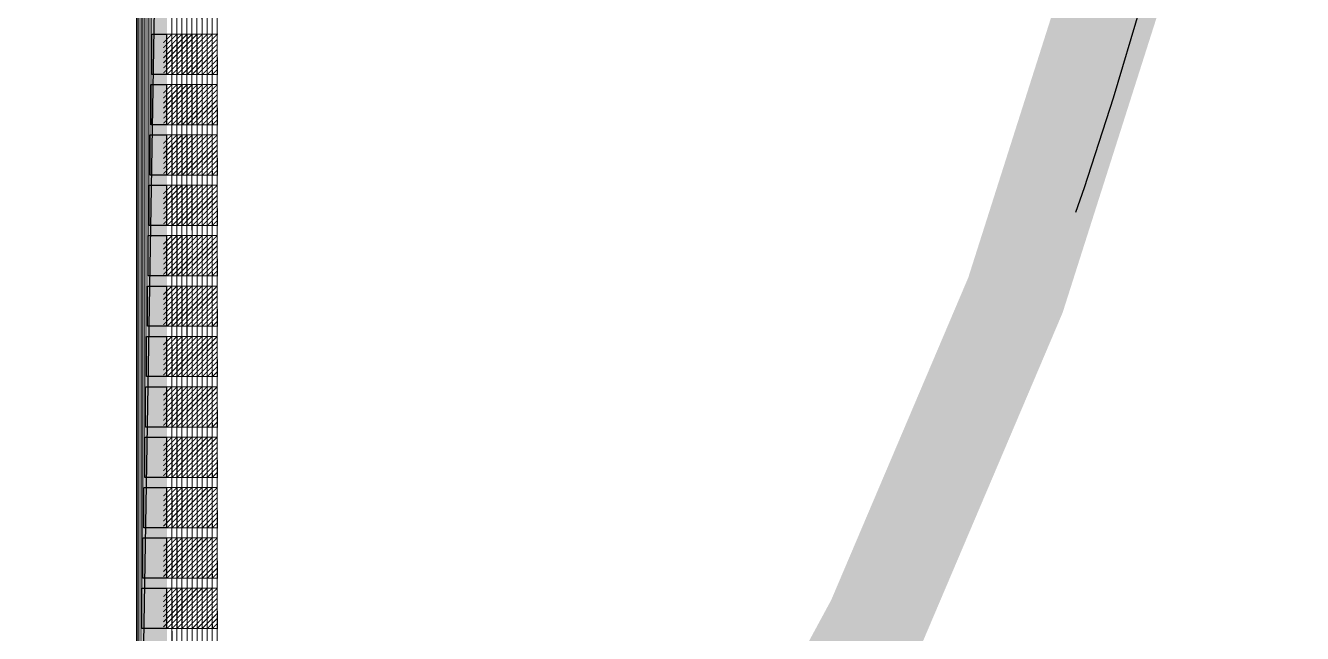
# Model space of a CAD drawing. Header units: millimetres. Extents: x -51 to 51, y -51 to 51.
# Drawn here: x 25.58 to 38.27, y -16.65 to -10.61 of the extents above; entities that cross this region are included whole.
import ezdxf

# ---------------------------------------------------------------- set-up
doc = ezdxf.new("R2010")
doc.units = ezdxf.units.MM
doc.linetypes.add('DASHED', pattern=[19.05, 12.7, -6.35])
for name, color, linetype in [('bottom_SU8', 5, 'Continuous'), ('metal', 43, 'Continuous'), ('Pt_pads', 1, 'Continuous'), ('reference', 18, 'DASHED')]:
    doc.layers.add(name, color=color, linetype=linetype)
doc.layers.add('top SU-8', color=3, linetype='Continuous', transparency=0.63)

msp = doc.modelspace()

# ---------------------------------------------------------------- linework, layer by layer
at = {"layer": 'bottom_SU8', "transparency": 33554544, "const_width": 1}
msp.add_lwpolyline([(-28.578, 24.888, 0.187667), (-37.852, -0.793, 0.186827), (-27.33, -26.113, 0.184277), (-2.859, -37.725, 0.185083), (23.009, -30.078, 0.238565), (37.759, 0.537, 0.237346), (21.83, 30.731, 0.185761), (-4.56, 37.524, 0.186578)], format="xyb", close=True, dxfattribs=at)
at = {"layer": 'bottom_SU8', "transparency": 33554544}
for points, const_width in [([(26.835, 5.93), (26.835, -19.102)], 0.3), ([(27.037, -19.096), (27.032, -3.196)], 0.01), ([(27.086, -19.096), (27.082, -3.196)], 0.01), ([(27.136, -19.096), (27.132, -3.196)], 0.01), ([(27.187, -19.096), (27.182, -3.196)], 0.01), ([(27.237, -19.096), (27.232, -3.196)], 0.01), ([(27.287, -19.096), (27.282, -3.196)], 0.01), ([(27.337, -19.096), (27.332, -3.196)], 0.01), ([(27.387, -19.096), (27.382, -3.196)], 0.01), ([(27.437, -19.096), (27.432, -3.196)], 0.01), ([(27.487, -19.096), (27.482, -3.192)], 0.01), ([(26.951, -10.831), (27.086, -10.696)], 0.01), ([(26.951, -10.881), (27.136, -10.696)], 0.01), ([(26.951, -10.931), (27.186, -10.696)], 0.01), ([(26.951, -10.981), (27.236, -10.696)], 0.01), ([(26.951, -11.031), (27.286, -10.696)], 0.01), ([(26.951, -11.081), (27.336, -10.696)], 0.01), ([(26.951, -10.696), (27.492, -10.696)], 0.01), ([(26.951, -10.781), (27.036, -10.696)], 0.01), ([(26.987, -11.096), (27.386, -10.696)], 0.01), ([(27.037, -11.096), (27.036, -10.696)], 0.01), ([(27.037, -11.096), (27.436, -10.696)], 0.01), ([(27.087, -11.096), (27.086, -10.696)], 0.01), ([(27.087, -11.096), (27.486, -10.696)], 0.01), ([(27.137, -11.096), (27.136, -10.696)], 0.01), ([(27.137, -11.096), (27.486, -10.746)], 0.01), ([(27.187, -11.096), (27.186, -10.696)], 0.01), ([(27.237, -11.096), (27.236, -10.696)], 0.01), ([(27.287, -11.096), (27.286, -10.696)], 0.01), ([(27.337, -11.096), (27.336, -10.696)], 0.01), ([(27.387, -11.096), (27.386, -10.696)], 0.01), ([(27.437, -11.096), (27.436, -10.696)], 0.01), ([(27.487, -11.096), (27.486, -10.696)], 0.01), ([(27.187, -11.096), (27.486, -10.796)], 0.01), ([(27.237, -11.096), (27.486, -10.846)], 0.01), ([(27.287, -11.096), (27.487, -10.896)], 0.01), ([(27.337, -11.096), (27.487, -10.946)], 0.01), ([(27.387, -11.096), (27.487, -10.996)], 0.01), ([(26.951, -11.096), (27.492, -11.096)], 0.01), ([(27.437, -11.096), (27.487, -11.046)], 0.01), ([(26.951, -11.331), (27.086, -11.196)], 0.01), ([(26.951, -11.381), (27.136, -11.196)], 0.01), ([(26.951, -11.431), (27.186, -11.196)], 0.01), ([(26.951, -11.481), (27.236, -11.196)], 0.01), ([(26.951, -11.531), (27.286, -11.196)], 0.01), ([(26.951, -11.581), (27.336, -11.196)], 0.01), ([(26.951, -11.196), (27.491, -11.196)], 0.01), ([(26.951, -11.281), (27.036, -11.196)], 0.01), ([(26.987, -11.596), (27.386, -11.196)], 0.01), ([(27.037, -11.596), (27.036, -11.196)], 0.01), ([(27.037, -11.596), (27.436, -11.196)], 0.01), ([(27.087, -11.596), (27.086, -11.196)], 0.01), ([(27.087, -11.596), (27.486, -11.196)], 0.01), ([(27.137, -11.596), (27.136, -11.196)], 0.01), ([(27.137, -11.596), (27.486, -11.246)], 0.01), ([(27.187, -11.596), (27.186, -11.196)], 0.01), ([(27.237, -11.596), (27.236, -11.196)], 0.01), ([(27.287, -11.596), (27.286, -11.196)], 0.01), ([(27.337, -11.596), (27.336, -11.196)], 0.01), ([(27.387, -11.596), (27.386, -11.196)], 0.01), ([(27.437, -11.596), (27.436, -11.196)], 0.01), ([(27.487, -11.596), (27.486, -11.196)], 0.01), ([(27.187, -11.596), (27.486, -11.296)], 0.01), ([(27.237, -11.596), (27.486, -11.346)], 0.01), ([(27.287, -11.596), (27.486, -11.396)], 0.01), ([(27.337, -11.596), (27.486, -11.446)], 0.01), ([(27.387, -11.596), (27.486, -11.496)], 0.01), ([(27.437, -11.596), (27.487, -11.546)], 0.01), ([(26.951, -11.596), (27.492, -11.596)], 0.01), ([(26.951, -11.831), (27.086, -11.696)], 0.01), ([(26.951, -11.881), (27.136, -11.696)], 0.01), ([(26.951, -11.931), (27.186, -11.696)], 0.01), ([(26.951, -11.981), (27.236, -11.696)], 0.01), ([(26.951, -12.031), (27.286, -11.696)], 0.01), ([(26.951, -12.081), (27.336, -11.696)], 0.01), ([(26.951, -11.696), (27.491, -11.696)], 0.01), ([(26.951, -11.781), (27.036, -11.696)], 0.01), ([(26.987, -12.096), (27.386, -11.696)], 0.01), ([(27.037, -12.096), (27.036, -11.696)], 0.01), ([(27.037, -12.096), (27.436, -11.696)], 0.01), ([(27.087, -12.096), (27.086, -11.696)], 0.01), ([(27.087, -12.096), (27.486, -11.696)], 0.01), ([(27.137, -12.096), (27.136, -11.696)], 0.01), ([(27.137, -12.096), (27.486, -11.746)], 0.01), ([(27.187, -12.096), (27.186, -11.696)], 0.01), ([(27.187, -12.096), (27.486, -11.796)], 0.01), ([(27.237, -12.096), (27.236, -11.696)], 0.01), ([(27.287, -12.096), (27.286, -11.696)], 0.01), ([(27.337, -12.096), (27.336, -11.696)], 0.01), ([(27.387, -12.096), (27.386, -11.696)], 0.01), ([(27.437, -12.096), (27.436, -11.696)], 0.01), ([(27.487, -12.096), (27.486, -11.696)], 0.01), ([(27.237, -12.096), (27.486, -11.846)], 0.01), ([(27.287, -12.096), (27.486, -11.896)], 0.01), ([(27.337, -12.096), (27.486, -11.946)], 0.01), ([(27.387, -12.096), (27.486, -11.996)], 0.01), ([(27.437, -12.096), (27.487, -12.046)], 0.01), ([(26.951, -12.096), (27.492, -12.096)], 0.01), ([(26.951, -12.331), (27.086, -12.196)], 0.01), ([(26.951, -12.381), (27.136, -12.196)], 0.01), ([(26.951, -12.431), (27.186, -12.196)], 0.01), ([(26.951, -12.481), (27.236, -12.196)], 0.01), ([(26.951, -12.531), (27.286, -12.196)], 0.01), ([(26.951, -12.581), (27.336, -12.196)], 0.01), ([(26.951, -12.196), (27.491, -12.196)], 0.01), ([(26.951, -12.281), (27.036, -12.196)], 0.01), ([(26.987, -12.596), (27.386, -12.196)], 0.01), ([(27.037, -12.596), (27.036, -12.196)], 0.01), ([(27.037, -12.596), (27.436, -12.196)], 0.01), ([(27.087, -12.596), (27.086, -12.196)], 0.01), ([(27.087, -12.596), (27.486, -12.196)], 0.01), ([(27.137, -12.596), (27.136, -12.196)], 0.01), ([(27.137, -12.596), (27.486, -12.246)], 0.01), ([(27.187, -12.596), (27.186, -12.196)], 0.01), ([(27.187, -12.596), (27.486, -12.296)], 0.01), ([(27.237, -12.596), (27.236, -12.196)], 0.01), ([(27.287, -12.596), (27.286, -12.196)], 0.01), ([(27.337, -12.596), (27.336, -12.196)], 0.01), ([(27.387, -12.596), (27.386, -12.196)], 0.01), ([(27.437, -12.596), (27.436, -12.196)], 0.01), ([(27.487, -12.596), (27.486, -12.196)], 0.01), ([(27.237, -12.596), (27.486, -12.346)], 0.01), ([(27.287, -12.596), (27.486, -12.396)], 0.01), ([(27.337, -12.596), (27.486, -12.446)], 0.01), ([(27.387, -12.596), (27.486, -12.496)], 0.01), ([(27.437, -12.596), (27.487, -12.546)], 0.01), ([(26.951, -12.596), (27.492, -12.596)], 0.01), ([(26.951, -12.831), (27.086, -12.696)], 0.01), ([(26.951, -12.881), (27.136, -12.696)], 0.01), ([(26.951, -12.931), (27.186, -12.696)], 0.01), ([(26.951, -12.981), (27.236, -12.696)], 0.01), ([(26.951, -13.031), (27.286, -12.696)], 0.01), ([(26.951, -13.081), (27.336, -12.696)], 0.01), ([(26.951, -12.696), (27.491, -12.696)], 0.01), ([(26.951, -12.781), (27.036, -12.696)], 0.01), ([(26.987, -13.096), (27.386, -12.696)], 0.01), ([(27.037, -13.096), (27.036, -12.696)], 0.01), ([(27.037, -13.096), (27.436, -12.696)], 0.01), ([(27.087, -13.096), (27.086, -12.696)], 0.01), ([(27.087, -13.096), (27.486, -12.696)], 0.01), ([(27.137, -13.096), (27.136, -12.696)], 0.01), ([(27.137, -13.096), (27.486, -12.746)], 0.01), ([(27.187, -13.096), (27.186, -12.696)], 0.01), ([(27.187, -13.096), (27.486, -12.796)], 0.01), ([(27.237, -13.096), (27.236, -12.696)], 0.01), ([(27.287, -13.096), (27.286, -12.696)], 0.01), ([(27.337, -13.096), (27.336, -12.696)], 0.01), ([(27.387, -13.096), (27.386, -12.696)], 0.01), ([(27.437, -13.096), (27.436, -12.696)], 0.01), ([(27.487, -13.096), (27.486, -12.696)], 0.01), ([(27.237, -13.096), (27.486, -12.846)], 0.01), ([(27.287, -13.096), (27.486, -12.896)], 0.01), ([(27.337, -13.096), (27.486, -12.946)], 0.01), ([(27.387, -13.096), (27.486, -12.996)], 0.01), ([(27.437, -13.096), (27.487, -13.046)], 0.01), ([(26.951, -13.096), (27.492, -13.096)], 0.01), ([(26.951, -13.331), (27.086, -13.196)], 0.01), ([(26.951, -13.381), (27.136, -13.196)], 0.01), ([(26.951, -13.431), (27.186, -13.196)], 0.01), ([(26.951, -13.481), (27.236, -13.196)], 0.01), ([(26.951, -13.531), (27.286, -13.196)], 0.01), ([(26.951, -13.581), (27.336, -13.196)], 0.01), ([(26.951, -13.196), (27.491, -13.196)], 0.01), ([(26.951, -13.281), (27.036, -13.196)], 0.01), ([(26.987, -13.596), (27.386, -13.196)], 0.01), ([(27.037, -13.596), (27.036, -13.196)], 0.01), ([(27.037, -13.596), (27.436, -13.196)], 0.01), ([(27.087, -13.596), (27.086, -13.196)], 0.01), ([(27.087, -13.596), (27.486, -13.196)], 0.01), ([(27.137, -13.596), (27.136, -13.196)], 0.01), ([(27.187, -13.596), (27.186, -13.196)], 0.01), ([(27.237, -13.596), (27.236, -13.196)], 0.01), ([(27.287, -13.596), (27.286, -13.196)], 0.01), ([(27.337, -13.596), (27.336, -13.196)], 0.01), ([(27.387, -13.596), (27.386, -13.196)], 0.01), ([(27.437, -13.596), (27.436, -13.196)], 0.01), ([(27.487, -13.596), (27.486, -13.196)], 0.01), ([(27.137, -13.596), (27.486, -13.246)], 0.01), ([(27.187, -13.596), (27.486, -13.296)], 0.01), ([(27.237, -13.596), (27.486, -13.346)], 0.01), ([(27.287, -13.596), (27.486, -13.396)], 0.01), ([(27.337, -13.596), (27.486, -13.446)], 0.01), ([(27.387, -13.596), (27.486, -13.496)], 0.01), ([(27.437, -13.596), (27.487, -13.546)], 0.01), ([(26.951, -13.596), (27.492, -13.596)], 0.01), ([(26.951, -13.831), (27.086, -13.696)], 0.01), ([(26.951, -13.881), (27.136, -13.696)], 0.01), ([(26.951, -13.931), (27.186, -13.696)], 0.01), ([(26.951, -13.981), (27.236, -13.696)], 0.01), ([(26.951, -14.031), (27.286, -13.696)], 0.01), ([(26.951, -14.081), (27.336, -13.696)], 0.01), ([(26.951, -13.696), (27.491, -13.696)], 0.01), ([(26.951, -13.781), (27.036, -13.696)], 0.01), ([(26.987, -14.096), (27.386, -13.696)], 0.01), ([(27.037, -14.096), (27.036, -13.696)], 0.01), ([(27.037, -14.096), (27.436, -13.696)], 0.01), ([(27.087, -14.096), (27.086, -13.696)], 0.01), ([(27.087, -14.096), (27.486, -13.696)], 0.01), ([(27.137, -14.096), (27.136, -13.696)], 0.01), ([(27.187, -14.096), (27.186, -13.696)], 0.01), ([(27.237, -14.096), (27.236, -13.696)], 0.01), ([(27.287, -14.096), (27.286, -13.696)], 0.01), ([(27.337, -14.096), (27.336, -13.696)], 0.01), ([(27.387, -14.096), (27.386, -13.696)], 0.01), ([(27.437, -14.096), (27.436, -13.696)], 0.01), ([(27.487, -14.096), (27.486, -13.696)], 0.01), ([(27.137, -14.096), (27.486, -13.746)], 0.01), ([(27.187, -14.096), (27.486, -13.796)], 0.01), ([(27.237, -14.096), (27.486, -13.846)], 0.01), ([(27.287, -14.096), (27.486, -13.896)], 0.01), ([(27.337, -14.096), (27.486, -13.946)], 0.01), ([(27.387, -14.096), (27.486, -13.996)], 0.01), ([(27.437, -14.096), (27.487, -14.046)], 0.01), ([(26.951, -14.096), (27.492, -14.096)], 0.01), ([(26.951, -14.331), (27.086, -14.196)], 0.01), ([(26.951, -14.381), (27.136, -14.196)], 0.01), ([(26.951, -14.431), (27.186, -14.196)], 0.01), ([(26.951, -14.481), (27.236, -14.196)], 0.01), ([(26.951, -14.531), (27.286, -14.196)], 0.01), ([(26.951, -14.581), (27.336, -14.196)], 0.01), ([(26.951, -14.196), (27.491, -14.196)], 0.01), ([(26.951, -14.281), (27.036, -14.196)], 0.01), ([(26.987, -14.596), (27.386, -14.196)], 0.01), ([(27.037, -14.596), (27.036, -14.196)], 0.01), ([(27.037, -14.596), (27.436, -14.196)], 0.01), ([(27.087, -14.596), (27.086, -14.196)], 0.01), ([(27.087, -14.596), (27.486, -14.196)], 0.01), ([(27.137, -14.596), (27.136, -14.196)], 0.01), ([(27.187, -14.596), (27.186, -14.196)], 0.01), ([(27.237, -14.596), (27.236, -14.196)], 0.01), ([(27.287, -14.596), (27.286, -14.196)], 0.01), ([(27.337, -14.596), (27.336, -14.196)], 0.01), ([(27.387, -14.596), (27.386, -14.196)], 0.01), ([(27.437, -14.596), (27.436, -14.196)], 0.01), ([(27.487, -14.596), (27.486, -14.196)], 0.01), ([(27.137, -14.596), (27.486, -14.246)], 0.01), ([(27.187, -14.596), (27.486, -14.296)], 0.01), ([(27.237, -14.596), (27.486, -14.346)], 0.01), ([(27.287, -14.596), (27.486, -14.396)], 0.01), ([(27.337, -14.596), (27.486, -14.446)], 0.01), ([(27.387, -14.596), (27.486, -14.496)], 0.01), ([(27.437, -14.596), (27.487, -14.546)], 0.01), ([(26.951, -14.596), (27.492, -14.596)], 0.01), ([(26.951, -14.831), (27.086, -14.696)], 0.01), ([(26.951, -14.881), (27.136, -14.696)], 0.01), ([(26.951, -14.931), (27.186, -14.696)], 0.01), ([(26.951, -14.981), (27.236, -14.696)], 0.01), ([(26.951, -15.031), (27.286, -14.696)], 0.01), ([(26.951, -15.081), (27.336, -14.696)], 0.01), ([(26.951, -14.696), (27.491, -14.696)], 0.01), ([(26.951, -14.781), (27.036, -14.696)], 0.01), ([(26.987, -15.096), (27.386, -14.696)], 0.01), ([(27.037, -15.096), (27.036, -14.696)], 0.01), ([(27.037, -15.096), (27.436, -14.696)], 0.01), ([(27.087, -15.096), (27.086, -14.696)], 0.01), ([(27.087, -15.096), (27.486, -14.696)], 0.01), ([(27.137, -15.096), (27.136, -14.696)], 0.01), ([(27.187, -15.096), (27.186, -14.696)], 0.01), ([(27.237, -15.096), (27.236, -14.696)], 0.01), ([(27.287, -15.096), (27.286, -14.696)], 0.01), ([(27.337, -15.096), (27.336, -14.696)], 0.01), ([(27.387, -15.096), (27.386, -14.696)], 0.01), ([(27.437, -15.096), (27.436, -14.696)], 0.01), ([(27.487, -15.096), (27.486, -14.696)], 0.01), ([(27.137, -15.096), (27.486, -14.746)], 0.01), ([(27.187, -15.096), (27.486, -14.796)], 0.01), ([(27.237, -15.096), (27.486, -14.846)], 0.01), ([(27.287, -15.096), (27.486, -14.896)], 0.01), ([(27.337, -15.096), (27.486, -14.946)], 0.01), ([(26.951, -15.096), (27.492, -15.096)], 0.01), ([(27.387, -15.096), (27.486, -14.996)], 0.01), ([(27.437, -15.096), (27.487, -15.046)], 0.01), ([(26.951, -15.331), (27.086, -15.196)], 0.01), ([(26.951, -15.381), (27.136, -15.196)], 0.01), ([(26.951, -15.431), (27.186, -15.196)], 0.01), ([(26.951, -15.481), (27.236, -15.196)], 0.01), ([(26.951, -15.531), (27.286, -15.196)], 0.01), ([(26.951, -15.581), (27.336, -15.196)], 0.01), ([(26.951, -15.196), (27.491, -15.196)], 0.01), ([(26.951, -15.281), (27.036, -15.196)], 0.01), ([(26.987, -15.596), (27.386, -15.196)], 0.01), ([(27.037, -15.596), (27.036, -15.196)], 0.01), ([(27.037, -15.596), (27.436, -15.196)], 0.01), ([(27.087, -15.596), (27.086, -15.196)], 0.01), ([(27.087, -15.596), (27.486, -15.196)], 0.01), ([(27.137, -15.596), (27.136, -15.196)], 0.01), ([(27.187, -15.596), (27.186, -15.196)], 0.01), ([(27.237, -15.596), (27.236, -15.196)], 0.01), ([(27.287, -15.596), (27.286, -15.196)], 0.01), ([(27.337, -15.596), (27.336, -15.196)], 0.01), ([(27.387, -15.596), (27.386, -15.196)], 0.01), ([(27.437, -15.596), (27.436, -15.196)], 0.01), ([(27.487, -15.596), (27.486, -15.196)], 0.01), ([(27.137, -15.596), (27.486, -15.246)], 0.01), ([(27.187, -15.596), (27.486, -15.296)], 0.01), ([(27.237, -15.596), (27.486, -15.346)], 0.01), ([(27.287, -15.596), (27.486, -15.396)], 0.01), ([(27.337, -15.596), (27.486, -15.446)], 0.01), ([(26.951, -15.596), (27.492, -15.596)], 0.01), ([(27.387, -15.596), (27.486, -15.496)], 0.01), ([(27.437, -15.596), (27.487, -15.546)], 0.01), ([(26.951, -15.831), (27.086, -15.696)], 0.01), ([(26.951, -15.881), (27.136, -15.696)], 0.01), ([(26.951, -15.931), (27.186, -15.696)], 0.01), ([(26.951, -15.981), (27.236, -15.696)], 0.01), ([(26.951, -16.031), (27.286, -15.696)], 0.01), ([(26.951, -16.081), (27.336, -15.696)], 0.01), ([(26.951, -15.696), (27.491, -15.696)], 0.01), ([(26.951, -15.781), (27.036, -15.696)], 0.01), ([(26.987, -16.096), (27.386, -15.696)], 0.01), ([(27.037, -16.096), (27.036, -15.696)], 0.01), ([(27.037, -16.096), (27.436, -15.696)], 0.01), ([(27.087, -16.096), (27.086, -15.696)], 0.01), ([(27.087, -16.096), (27.486, -15.696)], 0.01), ([(27.137, -16.096), (27.136, -15.696)], 0.01), ([(27.187, -16.096), (27.186, -15.696)], 0.01), ([(27.237, -16.096), (27.236, -15.696)], 0.01), ([(27.287, -16.096), (27.286, -15.696)], 0.01), ([(27.337, -16.096), (27.336, -15.696)], 0.01), ([(27.387, -16.096), (27.386, -15.696)], 0.01), ([(27.437, -16.096), (27.436, -15.696)], 0.01), ([(27.487, -16.096), (27.486, -15.696)], 0.01), ([(27.137, -16.096), (27.486, -15.746)], 0.01), ([(27.187, -16.096), (27.486, -15.796)], 0.01), ([(27.237, -16.096), (27.486, -15.846)], 0.01), ([(27.287, -16.096), (27.486, -15.896)], 0.01), ([(27.337, -16.096), (27.486, -15.946)], 0.01), ([(26.951, -16.096), (27.492, -16.096)], 0.01), ([(27.387, -16.096), (27.486, -15.996)], 0.01), ([(27.437, -16.096), (27.487, -16.046)], 0.01), ([(26.951, -16.331), (27.086, -16.196)], 0.01), ([(26.951, -16.381), (27.136, -16.196)], 0.01), ([(26.951, -16.431), (27.186, -16.196)], 0.01), ([(26.951, -16.481), (27.236, -16.196)], 0.01), ([(26.951, -16.531), (27.286, -16.196)], 0.01), ([(26.951, -16.581), (27.336, -16.196)], 0.01), ([(26.951, -16.196), (27.491, -16.196)], 0.01), ([(26.951, -16.281), (27.036, -16.196)], 0.01), ([(26.987, -16.596), (27.386, -16.196)], 0.01), ([(27.037, -16.596), (27.036, -16.196)], 0.01), ([(27.037, -16.596), (27.436, -16.196)], 0.01), ([(27.087, -16.596), (27.086, -16.196)], 0.01), ([(27.087, -16.596), (27.486, -16.196)], 0.01), ([(27.137, -16.596), (27.136, -16.196)], 0.01), ([(27.187, -16.596), (27.186, -16.196)], 0.01), ([(27.237, -16.596), (27.236, -16.196)], 0.01), ([(27.287, -16.596), (27.286, -16.196)], 0.01), ([(27.337, -16.596), (27.336, -16.196)], 0.01), ([(27.387, -16.596), (27.386, -16.196)], 0.01), ([(27.437, -16.596), (27.436, -16.196)], 0.01), ([(27.487, -16.596), (27.486, -16.196)], 0.01), ([(27.137, -16.596), (27.486, -16.246)], 0.01), ([(27.187, -16.596), (27.486, -16.296)], 0.01), ([(27.237, -16.596), (27.486, -16.346)], 0.01), ([(27.287, -16.596), (27.486, -16.396)], 0.01), ([(27.337, -16.596), (27.486, -16.446)], 0.01), ([(27.387, -16.596), (27.486, -16.496)], 0.01), ([(26.951, -16.596), (27.492, -16.596)], 0.01), ([(27.437, -16.596), (27.487, -16.546)], 0.01)]:
    msp.add_lwpolyline(points, dxfattribs=dict(at, const_width=const_width))
at = {"layer": 'metal', "transparency": 33554544, "const_width": 1}
msp.add_lwpolyline([(-28.578, 24.888, 0.187667), (-37.852, -0.793, 0.186827), (-27.33, -26.113, 0.184277), (-2.859, -37.725, 0.185083), (23.009, -30.078, 0.238565), (37.759, 0.537, 0.237346), (21.83, 30.731, 0.185761), (-4.56, 37.524, 0.186578)], format="xyb", close=True, dxfattribs=at)
at = {"layer": 'metal', "transparency": 33554544}
for points, const_width in [([(26.837, -11.096), (26.837, 10.575)], 0.004), ([(26.819, -12.096), (26.819, 10.027)], 0.004), ([(26.828, -11.596), (26.828, 10.029)], 0.004), ([(26.801, -13.096), (26.801, 9.437)], 0.004), ([(26.81, -12.596), (26.81, 9.437)], 0.004), ([(26.783, -14.096), (26.783, 8.839)], 0.004), ([(26.792, -13.596), (26.792, 8.841)], 0.004), ([(26.765, -15.096), (26.765, 8.244)], 0.004), ([(26.774, -14.596), (26.774, 8.244)], 0.004), ([(26.747, -16.096), (26.747, 7.65)], 0.004), ([(26.756, -15.596), (26.756, 7.65)], 0.004), ([(26.729, -17.096), (26.729, 7.055)], 0.004), ([(26.738, -16.596), (26.738, 7.055)], 0.004), ([(26.711, -18.096), (26.711, 6.456)], 0.004), ([(26.72, -17.596), (26.72, 6.458)], 0.004), ([(26.693, -19.096), (26.693, 5.889)], 0.004), ([(26.702, -18.596), (26.702, 5.894)], 0.004), ([(26.977, -10.805), (27.086, -10.696)], 0.006), ([(26.977, -10.855), (27.136, -10.696)], 0.006), ([(26.977, -10.906), (27.186, -10.696)], 0.006), ([(26.977, -10.956), (27.236, -10.696)], 0.006), ([(26.977, -11.006), (27.286, -10.696)], 0.006), ([(26.977, -11.056), (27.336, -10.696)], 0.006), ([(26.977, -10.696), (27.489, -10.696)], 0.006), ([(26.977, -10.755), (27.036, -10.696)], 0.006), ([(26.987, -11.096), (27.386, -10.696)], 0.006), ([(27.037, -11.096), (27.036, -10.696)], 0.006), ([(27.037, -11.096), (27.436, -10.696)], 0.006), ([(27.087, -11.096), (27.086, -10.696)], 0.006), ([(27.087, -11.096), (27.486, -10.696)], 0.006), ([(27.137, -11.096), (27.136, -10.696)], 0.006), ([(27.137, -11.096), (27.486, -10.746)], 0.006), ([(27.187, -11.096), (27.186, -10.696)], 0.006), ([(27.237, -11.096), (27.236, -10.696)], 0.006), ([(27.287, -11.096), (27.286, -10.696)], 0.006), ([(27.337, -11.096), (27.336, -10.696)], 0.006), ([(27.387, -11.096), (27.386, -10.696)], 0.006), ([(27.437, -11.096), (27.436, -10.696)], 0.006), ([(27.487, -11.096), (27.486, -10.696)], 0.006), ([(27.187, -11.096), (27.486, -10.796)], 0.006), ([(27.237, -11.096), (27.486, -10.846)], 0.006), ([(27.287, -11.096), (27.487, -10.896)], 0.006), ([(27.337, -11.096), (27.487, -10.946)], 0.006), ([(27.387, -11.096), (27.487, -10.996)], 0.006), ([(26.975, -11.096), (27.489, -11.096)], 0.006), ([(27.437, -11.096), (27.487, -11.046)], 0.006), ([(26.976, -11.305), (27.086, -11.196)], 0.006), ([(26.976, -11.355), (27.136, -11.196)], 0.006), ([(26.976, -11.406), (27.186, -11.196)], 0.006), ([(26.976, -11.456), (27.236, -11.196)], 0.006), ([(26.976, -11.556), (27.336, -11.196)], 0.006), ([(26.976, -11.196), (27.489, -11.196)], 0.006), ([(26.977, -11.506), (27.286, -11.196)], 0.006), ([(26.977, -11.255), (27.036, -11.196)], 0.006), ([(26.987, -11.596), (27.386, -11.196)], 0.006), ([(27.037, -11.596), (27.036, -11.196)], 0.006), ([(27.037, -11.596), (27.436, -11.196)], 0.006), ([(27.087, -11.596), (27.086, -11.196)], 0.006), ([(27.087, -11.596), (27.486, -11.196)], 0.006), ([(27.137, -11.596), (27.136, -11.196)], 0.006), ([(27.137, -11.596), (27.486, -11.246)], 0.006), ([(27.187, -11.596), (27.186, -11.196)], 0.006), ([(27.237, -11.596), (27.236, -11.196)], 0.006), ([(27.287, -11.596), (27.286, -11.196)], 0.006), ([(27.337, -11.596), (27.336, -11.196)], 0.006), ([(27.387, -11.596), (27.386, -11.196)], 0.006), ([(27.437, -11.596), (27.436, -11.196)], 0.006), ([(27.487, -11.596), (27.486, -11.196)], 0.006), ([(27.187, -11.596), (27.486, -11.296)], 0.006), ([(27.237, -11.596), (27.486, -11.346)], 0.006), ([(27.287, -11.596), (27.486, -11.396)], 0.006), ([(27.337, -11.596), (27.486, -11.446)], 0.006), ([(27.387, -11.596), (27.486, -11.496)], 0.006), ([(27.437, -11.596), (27.487, -11.546)], 0.006), ([(26.974, -11.596), (27.489, -11.596)], 0.006), ([(26.976, -11.805), (27.086, -11.696)], 0.006), ([(26.976, -11.855), (27.136, -11.696)], 0.006), ([(26.976, -11.906), (27.186, -11.696)], 0.006), ([(26.976, -11.956), (27.236, -11.696)], 0.006), ([(26.976, -12.056), (27.336, -11.696)], 0.006), ([(26.976, -11.696), (27.489, -11.696)], 0.006), ([(26.977, -12.006), (27.286, -11.696)], 0.006), ([(26.977, -11.755), (27.036, -11.696)], 0.006), ([(26.987, -12.096), (27.386, -11.696)], 0.006), ([(27.037, -12.096), (27.036, -11.696)], 0.006), ([(27.037, -12.096), (27.436, -11.696)], 0.006), ([(27.087, -12.096), (27.086, -11.696)], 0.006), ([(27.087, -12.096), (27.486, -11.696)], 0.006), ([(27.137, -12.096), (27.136, -11.696)], 0.006), ([(27.137, -12.096), (27.486, -11.746)], 0.006), ([(27.187, -12.096), (27.186, -11.696)], 0.006), ([(27.187, -12.096), (27.486, -11.796)], 0.006), ([(27.237, -12.096), (27.236, -11.696)], 0.006), ([(27.287, -12.096), (27.286, -11.696)], 0.006), ([(27.337, -12.096), (27.336, -11.696)], 0.006), ([(27.387, -12.096), (27.386, -11.696)], 0.006), ([(27.437, -12.096), (27.436, -11.696)], 0.006), ([(27.487, -12.096), (27.486, -11.696)], 0.006), ([(27.237, -12.096), (27.486, -11.846)], 0.006), ([(27.287, -12.096), (27.486, -11.896)], 0.006), ([(27.337, -12.096), (27.486, -11.946)], 0.006), ([(27.387, -12.096), (27.486, -11.996)], 0.006), ([(27.437, -12.096), (27.487, -12.046)], 0.006), ([(26.974, -12.096), (27.489, -12.096)], 0.006), ([(26.976, -12.305), (27.086, -12.196)], 0.006), ([(26.976, -12.355), (27.136, -12.196)], 0.006), ([(26.976, -12.406), (27.186, -12.196)], 0.006), ([(26.976, -12.456), (27.236, -12.196)], 0.006), ([(26.976, -12.556), (27.336, -12.196)], 0.006), ([(26.976, -12.196), (27.489, -12.196)], 0.006), ([(26.977, -12.506), (27.286, -12.196)], 0.006), ([(26.977, -12.255), (27.036, -12.196)], 0.006), ([(26.987, -12.596), (27.386, -12.196)], 0.006), ([(27.037, -12.596), (27.036, -12.196)], 0.006), ([(27.037, -12.596), (27.436, -12.196)], 0.006), ([(27.087, -12.596), (27.086, -12.196)], 0.006), ([(27.087, -12.596), (27.486, -12.196)], 0.006), ([(27.137, -12.596), (27.136, -12.196)], 0.006), ([(27.137, -12.596), (27.486, -12.246)], 0.006), ([(27.187, -12.596), (27.186, -12.196)], 0.006), ([(27.187, -12.596), (27.486, -12.296)], 0.006), ([(27.237, -12.596), (27.236, -12.196)], 0.006), ([(27.287, -12.596), (27.286, -12.196)], 0.006), ([(27.337, -12.596), (27.336, -12.196)], 0.006), ([(27.387, -12.596), (27.386, -12.196)], 0.006), ([(27.437, -12.596), (27.436, -12.196)], 0.006), ([(27.487, -12.596), (27.486, -12.196)], 0.006), ([(27.237, -12.596), (27.486, -12.346)], 0.006), ([(27.287, -12.596), (27.486, -12.396)], 0.006), ([(27.337, -12.596), (27.486, -12.446)], 0.006), ([(27.387, -12.596), (27.486, -12.496)], 0.006), ([(27.437, -12.596), (27.487, -12.546)], 0.006), ([(26.974, -12.596), (27.489, -12.596)], 0.006), ([(26.976, -12.805), (27.086, -12.696)], 0.006), ([(26.976, -12.855), (27.136, -12.696)], 0.006), ([(26.976, -12.906), (27.186, -12.696)], 0.006), ([(26.976, -12.956), (27.236, -12.696)], 0.006), ([(26.976, -13.056), (27.336, -12.696)], 0.006), ([(26.976, -12.696), (27.489, -12.696)], 0.006), ([(26.977, -13.006), (27.286, -12.696)], 0.006), ([(26.977, -12.755), (27.036, -12.696)], 0.006), ([(26.987, -13.096), (27.386, -12.696)], 0.006), ([(27.037, -13.096), (27.036, -12.696)], 0.006), ([(27.037, -13.096), (27.436, -12.696)], 0.006), ([(27.087, -13.096), (27.086, -12.696)], 0.006), ([(27.087, -13.096), (27.486, -12.696)], 0.006), ([(27.137, -13.096), (27.136, -12.696)], 0.006), ([(27.137, -13.096), (27.486, -12.746)], 0.006), ([(27.187, -13.096), (27.186, -12.696)], 0.006), ([(27.187, -13.096), (27.486, -12.796)], 0.006), ([(27.237, -13.096), (27.236, -12.696)], 0.006), ([(27.287, -13.096), (27.286, -12.696)], 0.006), ([(27.337, -13.096), (27.336, -12.696)], 0.006), ([(27.387, -13.096), (27.386, -12.696)], 0.006), ([(27.437, -13.096), (27.436, -12.696)], 0.006), ([(27.487, -13.096), (27.486, -12.696)], 0.006), ([(27.237, -13.096), (27.486, -12.846)], 0.006), ([(27.287, -13.096), (27.486, -12.896)], 0.006), ([(27.337, -13.096), (27.486, -12.946)], 0.006), ([(27.387, -13.096), (27.486, -12.996)], 0.006), ([(27.437, -13.096), (27.487, -13.046)], 0.006), ([(26.974, -13.096), (27.489, -13.096)], 0.006), ([(26.976, -13.305), (27.086, -13.196)], 0.006), ([(26.976, -13.355), (27.136, -13.196)], 0.006), ([(26.976, -13.406), (27.186, -13.196)], 0.006), ([(26.976, -13.456), (27.236, -13.196)], 0.006), ([(26.976, -13.556), (27.336, -13.196)], 0.006), ([(26.976, -13.196), (27.489, -13.196)], 0.006), ([(26.977, -13.506), (27.286, -13.196)], 0.006), ([(26.977, -13.255), (27.036, -13.196)], 0.006), ([(26.987, -13.596), (27.386, -13.196)], 0.006), ([(27.037, -13.596), (27.036, -13.196)], 0.006), ([(27.037, -13.596), (27.436, -13.196)], 0.006), ([(27.087, -13.596), (27.086, -13.196)], 0.006), ([(27.087, -13.596), (27.486, -13.196)], 0.006), ([(27.137, -13.596), (27.136, -13.196)], 0.006), ([(27.137, -13.596), (27.486, -13.246)], 0.006), ([(27.187, -13.596), (27.186, -13.196)], 0.006), ([(27.187, -13.596), (27.486, -13.296)], 0.006), ([(27.237, -13.596), (27.236, -13.196)], 0.006), ([(27.287, -13.596), (27.286, -13.196)], 0.006), ([(27.337, -13.596), (27.336, -13.196)], 0.006), ([(27.387, -13.596), (27.386, -13.196)], 0.006), ([(27.437, -13.596), (27.436, -13.196)], 0.006), ([(27.487, -13.596), (27.486, -13.196)], 0.006), ([(27.237, -13.596), (27.486, -13.346)], 0.006), ([(27.287, -13.596), (27.486, -13.396)], 0.006), ([(27.337, -13.596), (27.486, -13.446)], 0.006), ([(27.387, -13.596), (27.486, -13.496)], 0.006), ([(27.437, -13.596), (27.487, -13.546)], 0.006), ([(26.974, -13.596), (27.489, -13.596)], 0.006), ([(26.976, -13.805), (27.086, -13.696)], 0.006), ([(26.976, -13.855), (27.136, -13.696)], 0.006), ([(26.976, -13.906), (27.186, -13.696)], 0.006), ([(26.976, -13.956), (27.236, -13.696)], 0.006), ([(26.976, -14.056), (27.336, -13.696)], 0.006), ([(26.976, -13.696), (27.489, -13.696)], 0.006), ([(26.977, -14.006), (27.286, -13.696)], 0.006), ([(26.977, -13.755), (27.036, -13.696)], 0.006), ([(26.987, -14.096), (27.386, -13.696)], 0.006), ([(27.037, -14.096), (27.036, -13.696)], 0.006), ([(27.037, -14.096), (27.436, -13.696)], 0.006), ([(27.087, -14.096), (27.086, -13.696)], 0.006), ([(27.087, -14.096), (27.486, -13.696)], 0.006), ([(27.137, -14.096), (27.136, -13.696)], 0.006), ([(27.187, -14.096), (27.186, -13.696)], 0.006), ([(27.237, -14.096), (27.236, -13.696)], 0.006), ([(27.287, -14.096), (27.286, -13.696)], 0.006), ([(27.337, -14.096), (27.336, -13.696)], 0.006), ([(27.387, -14.096), (27.386, -13.696)], 0.006), ([(27.437, -14.096), (27.436, -13.696)], 0.006), ([(27.487, -14.096), (27.486, -13.696)], 0.006), ([(27.137, -14.096), (27.486, -13.746)], 0.006), ([(27.187, -14.096), (27.486, -13.796)], 0.006), ([(27.237, -14.096), (27.486, -13.846)], 0.006), ([(27.287, -14.096), (27.486, -13.896)], 0.006), ([(27.337, -14.096), (27.486, -13.946)], 0.006), ([(27.387, -14.096), (27.486, -13.996)], 0.006), ([(27.437, -14.096), (27.487, -14.046)], 0.006), ([(26.974, -14.096), (27.489, -14.096)], 0.006), ([(26.976, -14.305), (27.086, -14.196)], 0.006), ([(26.976, -14.355), (27.136, -14.196)], 0.006), ([(26.976, -14.406), (27.186, -14.196)], 0.006), ([(26.976, -14.456), (27.236, -14.196)], 0.006), ([(26.976, -14.556), (27.336, -14.196)], 0.006), ([(26.976, -14.196), (27.489, -14.196)], 0.006), ([(26.977, -14.506), (27.286, -14.196)], 0.006), ([(26.977, -14.255), (27.036, -14.196)], 0.006), ([(26.987, -14.596), (27.386, -14.196)], 0.006), ([(27.037, -14.596), (27.036, -14.196)], 0.006), ([(27.037, -14.596), (27.436, -14.196)], 0.006), ([(27.087, -14.596), (27.086, -14.196)], 0.006), ([(27.087, -14.596), (27.486, -14.196)], 0.006), ([(27.137, -14.596), (27.136, -14.196)], 0.006), ([(27.187, -14.596), (27.186, -14.196)], 0.006), ([(27.237, -14.596), (27.236, -14.196)], 0.006), ([(27.287, -14.596), (27.286, -14.196)], 0.006), ([(27.337, -14.596), (27.336, -14.196)], 0.006), ([(27.387, -14.596), (27.386, -14.196)], 0.006), ([(27.437, -14.596), (27.436, -14.196)], 0.006), ([(27.487, -14.596), (27.486, -14.196)], 0.006), ([(27.137, -14.596), (27.486, -14.246)], 0.006), ([(27.187, -14.596), (27.486, -14.296)], 0.006), ([(27.237, -14.596), (27.486, -14.346)], 0.006), ([(27.287, -14.596), (27.486, -14.396)], 0.006), ([(27.337, -14.596), (27.486, -14.446)], 0.006), ([(27.387, -14.596), (27.486, -14.496)], 0.006), ([(27.437, -14.596), (27.487, -14.546)], 0.006), ([(26.974, -14.596), (27.489, -14.596)], 0.006), ([(26.976, -14.805), (27.086, -14.696)], 0.006), ([(26.976, -14.855), (27.136, -14.696)], 0.006), ([(26.976, -14.906), (27.186, -14.696)], 0.006), ([(26.976, -14.956), (27.236, -14.696)], 0.006), ([(26.976, -15.056), (27.336, -14.696)], 0.006), ([(26.976, -14.696), (27.489, -14.696)], 0.006), ([(26.977, -15.006), (27.286, -14.696)], 0.006), ([(26.977, -14.755), (27.036, -14.696)], 0.006), ([(26.987, -15.096), (27.386, -14.696)], 0.006), ([(27.037, -15.096), (27.036, -14.696)], 0.006), ([(27.037, -15.096), (27.436, -14.696)], 0.006), ([(27.087, -15.096), (27.086, -14.696)], 0.006), ([(27.087, -15.096), (27.486, -14.696)], 0.006), ([(27.137, -15.096), (27.136, -14.696)], 0.006), ([(27.187, -15.096), (27.186, -14.696)], 0.006), ([(27.237, -15.096), (27.236, -14.696)], 0.006), ([(27.287, -15.096), (27.286, -14.696)], 0.006), ([(27.337, -15.096), (27.336, -14.696)], 0.006), ([(27.387, -15.096), (27.386, -14.696)], 0.006), ([(27.437, -15.096), (27.436, -14.696)], 0.006), ([(27.487, -15.096), (27.486, -14.696)], 0.006), ([(27.137, -15.096), (27.486, -14.746)], 0.006), ([(27.187, -15.096), (27.486, -14.796)], 0.006), ([(27.237, -15.096), (27.486, -14.846)], 0.006), ([(27.287, -15.096), (27.486, -14.896)], 0.006), ([(27.337, -15.096), (27.486, -14.946)], 0.006), ([(26.974, -15.096), (27.489, -15.096)], 0.006), ([(27.387, -15.096), (27.486, -14.996)], 0.006), ([(27.437, -15.096), (27.487, -15.046)], 0.006), ([(26.976, -15.305), (27.086, -15.196)], 0.006), ([(26.976, -15.355), (27.136, -15.196)], 0.006), ([(26.976, -15.406), (27.186, -15.196)], 0.006), ([(26.976, -15.456), (27.236, -15.196)], 0.006), ([(26.976, -15.556), (27.336, -15.196)], 0.006), ([(26.976, -15.196), (27.489, -15.196)], 0.006), ([(26.977, -15.506), (27.286, -15.196)], 0.006), ([(26.977, -15.255), (27.036, -15.196)], 0.006), ([(26.987, -15.596), (27.386, -15.196)], 0.006), ([(27.037, -15.596), (27.036, -15.196)], 0.006), ([(27.037, -15.596), (27.436, -15.196)], 0.006), ([(27.087, -15.596), (27.086, -15.196)], 0.006), ([(27.087, -15.596), (27.486, -15.196)], 0.006), ([(27.137, -15.596), (27.136, -15.196)], 0.006), ([(27.187, -15.596), (27.186, -15.196)], 0.006), ([(27.237, -15.596), (27.236, -15.196)], 0.006), ([(27.287, -15.596), (27.286, -15.196)], 0.006), ([(27.337, -15.596), (27.336, -15.196)], 0.006), ([(27.387, -15.596), (27.386, -15.196)], 0.006), ([(27.437, -15.596), (27.436, -15.196)], 0.006), ([(27.487, -15.596), (27.486, -15.196)], 0.006), ([(27.137, -15.596), (27.486, -15.246)], 0.006), ([(27.187, -15.596), (27.486, -15.296)], 0.006), ([(27.237, -15.596), (27.486, -15.346)], 0.006), ([(27.287, -15.596), (27.486, -15.396)], 0.006), ([(27.337, -15.596), (27.486, -15.446)], 0.006), ([(26.974, -15.596), (27.489, -15.596)], 0.006), ([(27.387, -15.596), (27.486, -15.496)], 0.006), ([(27.437, -15.596), (27.487, -15.546)], 0.006), ([(26.976, -15.805), (27.086, -15.696)], 0.006), ([(26.976, -15.855), (27.136, -15.696)], 0.006), ([(26.976, -15.906), (27.186, -15.696)], 0.006), ([(26.976, -15.956), (27.236, -15.696)], 0.006), ([(26.976, -16.056), (27.336, -15.696)], 0.006), ([(26.976, -15.696), (27.489, -15.696)], 0.006), ([(26.977, -16.006), (27.286, -15.696)], 0.006), ([(26.977, -15.755), (27.036, -15.696)], 0.006), ([(26.987, -16.096), (27.386, -15.696)], 0.006), ([(27.037, -16.096), (27.036, -15.696)], 0.006), ([(27.037, -16.096), (27.436, -15.696)], 0.006), ([(27.087, -16.096), (27.086, -15.696)], 0.006), ([(27.087, -16.096), (27.486, -15.696)], 0.006), ([(27.137, -16.096), (27.136, -15.696)], 0.006), ([(27.187, -16.096), (27.186, -15.696)], 0.006), ([(27.237, -16.096), (27.236, -15.696)], 0.006), ([(27.287, -16.096), (27.286, -15.696)], 0.006), ([(27.337, -16.096), (27.336, -15.696)], 0.006), ([(27.387, -16.096), (27.386, -15.696)], 0.006), ([(27.437, -16.096), (27.436, -15.696)], 0.006), ([(27.487, -16.096), (27.486, -15.696)], 0.006), ([(27.137, -16.096), (27.486, -15.746)], 0.006), ([(27.187, -16.096), (27.486, -15.796)], 0.006), ([(27.237, -16.096), (27.486, -15.846)], 0.006), ([(27.287, -16.096), (27.486, -15.896)], 0.006), ([(27.337, -16.096), (27.486, -15.946)], 0.006), ([(26.974, -16.096), (27.489, -16.096)], 0.006), ([(27.387, -16.096), (27.486, -15.996)], 0.006), ([(27.437, -16.096), (27.487, -16.046)], 0.006), ([(26.976, -16.305), (27.086, -16.196)], 0.006), ([(26.976, -16.355), (27.136, -16.196)], 0.006), ([(26.976, -16.406), (27.186, -16.196)], 0.006), ([(26.976, -16.456), (27.236, -16.196)], 0.006), ([(26.976, -16.556), (27.336, -16.196)], 0.006), ([(26.976, -16.196), (27.489, -16.196)], 0.006), ([(26.977, -16.506), (27.286, -16.196)], 0.006), ([(26.977, -16.255), (27.036, -16.196)], 0.006), ([(26.987, -16.596), (27.386, -16.196)], 0.006), ([(27.037, -16.596), (27.036, -16.196)], 0.006), ([(27.037, -16.596), (27.436, -16.196)], 0.006), ([(27.087, -16.596), (27.086, -16.196)], 0.006), ([(27.087, -16.596), (27.486, -16.196)], 0.006), ([(27.137, -16.596), (27.136, -16.196)], 0.006), ([(27.187, -16.596), (27.186, -16.196)], 0.006), ([(27.237, -16.596), (27.236, -16.196)], 0.006), ([(27.287, -16.596), (27.286, -16.196)], 0.006), ([(27.337, -16.596), (27.336, -16.196)], 0.006), ([(27.387, -16.596), (27.386, -16.196)], 0.006), ([(27.437, -16.596), (27.436, -16.196)], 0.006), ([(27.487, -16.596), (27.486, -16.196)], 0.006), ([(27.137, -16.596), (27.486, -16.246)], 0.006), ([(27.187, -16.596), (27.486, -16.296)], 0.006), ([(27.237, -16.596), (27.486, -16.346)], 0.006), ([(27.287, -16.596), (27.486, -16.396)], 0.006), ([(27.337, -16.596), (27.486, -16.446)], 0.006), ([(26.974, -16.596), (27.489, -16.596)], 0.006), ([(27.387, -16.596), (27.486, -16.496)], 0.006), ([(27.437, -16.596), (27.487, -16.546)], 0.006)]:
    msp.add_lwpolyline(points, dxfattribs=dict(at, const_width=const_width))
for points in [[(26.837, -10.696), (26.982, -10.696), (26.982, -11.096), (26.837, -11.096)], [(26.828, -11.196), (26.982, -11.196), (26.982, -11.596), (26.828, -11.596)], [(26.819, -11.696), (26.982, -11.696), (26.982, -12.096), (26.819, -12.096)], [(26.81, -12.196), (26.982, -12.196), (26.982, -12.596), (26.81, -12.596)], [(26.801, -12.696), (26.982, -12.696), (26.982, -13.096), (26.801, -13.096)], [(26.792, -13.196), (26.982, -13.196), (26.982, -13.596), (26.792, -13.596)], [(26.783, -13.696), (26.982, -13.696), (26.982, -14.096), (26.783, -14.096)], [(26.774, -14.196), (26.982, -14.196), (26.982, -14.596), (26.774, -14.596)], [(26.765, -14.696), (26.982, -14.696), (26.982, -15.096), (26.765, -15.096)], [(26.756, -15.196), (26.982, -15.196), (26.982, -15.596), (26.756, -15.596)], [(26.747, -15.696), (26.982, -15.696), (26.982, -16.096), (26.747, -16.096)], [(26.738, -16.196), (26.982, -16.196), (26.982, -16.596), (26.738, -16.596)]]:
    msp.add_lwpolyline(points, close=True, dxfattribs=at)
at = {"layer": 'Pt_pads', "transparency": 33554544, "const_width": 1}
msp.add_lwpolyline([(-28.578, 24.888, 0.187667), (-37.852, -0.793, 0.186827), (-27.33, -26.113, 0.184277), (-2.859, -37.725, 0.185083), (23.009, -30.078, 0.238565), (37.759, 0.537, 0.237346), (21.83, 30.731, 0.185761), (-4.56, 37.524, 0.186578)], format="xyb", close=True, dxfattribs=at)
at = {"layer": 'reference'}
msp.add_circle((0, 0), 38.1, dxfattribs=at)
at = {"layer": 'top SU-8', "transparency": 33554544, "const_width": 1}
msp.add_lwpolyline([(-28.578, 24.888, 0.187667), (-37.852, -0.793, 0.186827), (-27.33, -26.113, 0.184277), (-2.859, -37.725, 0.185083), (23.009, -30.078, 0.238565), (37.759, 0.537, 0.237346), (21.83, 30.731, 0.185761), (-4.56, 37.524, 0.186578)], format="xyb", close=True, dxfattribs=at)
at = {"layer": 'top SU-8', "transparency": 33554544}
msp.add_lwpolyline([(26.985, -3.169), (26.685, -3.169), (26.685, -19.102), (26.718, -19.102)], close=True, dxfattribs=at)

doc.saveas('drawing.dxf')
